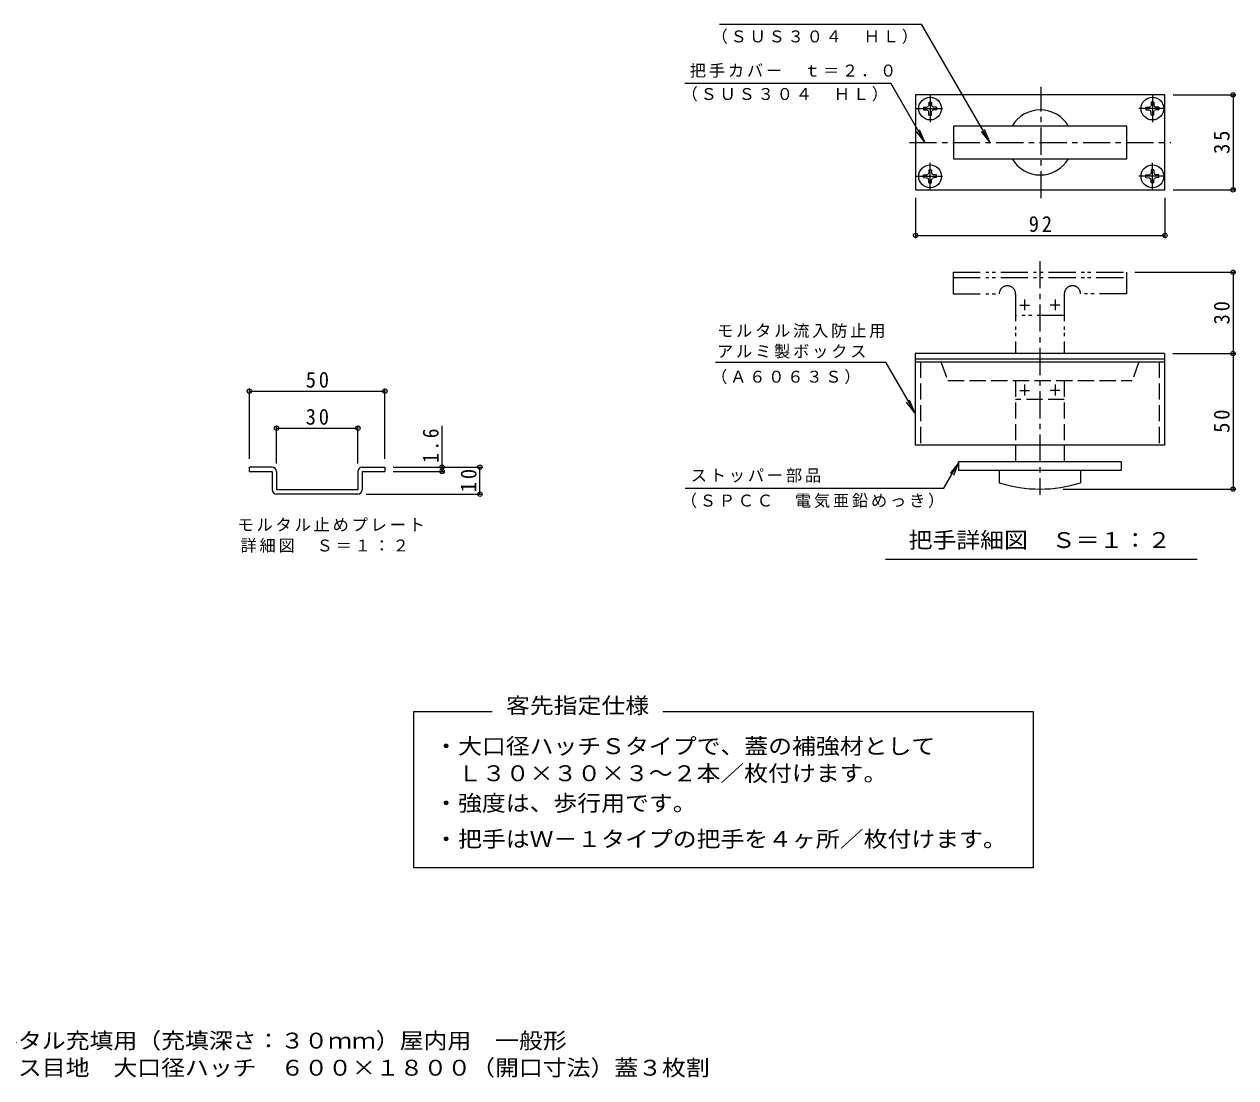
# Model space of a CAD drawing. Units: millimetres on the paper, enlarged 10 times, with parts at other scales. Extents: x -2448 to 2271, y -1952 to 1652.
# Drawn here: x -3 to 2232, y -1952 to -9 of the extents above; entities that cross this region are included whole.
import ezdxf
from ezdxf.enums import TextEntityAlignment as Align

# ---------------------------------------------------------------- set-up
doc = ezdxf.new("R2010")
doc.units = ezdxf.units.MM
doc.header["$LTSCALE"] = 10
doc.header["$PDMODE"] = 32
doc.header["$PDSIZE"] = 8
for name, pattern in [('CHAIN1', [8, 5, -1, 1, -1]), ('DASHED3', [4, 3, -1]), ('DOUBLE_CHAIN1', [8.8, 5, -1, 0.6, -0.6, 0.6, -1])]:
    doc.linetypes.add(name, pattern=pattern)
for name, color, linetype, lineweight in [('D-0', 7, 'Continuous', 9), ('D-1', 2, 'Continuous', 9), ('D-2', 3, 'Continuous', 9), ('D-4', 7, 'Continuous', 9), ('D-5', 7, 'Continuous', 9), ('F-5_F-5ﾚｲﾔ', 7, 'Continuous', 9)]:
    doc.layers.add(name, color=color, linetype=linetype, lineweight=lineweight)
doc.layers.add('F-F_F-Fﾚｲﾔ', color=2, linetype='Continuous')
doc.styles.add('ＭＳ ゴシック', font='')
doc.styles.get('ＭＳ ゴシック').set_extended_font_data('MS Gothic')

msp = doc.modelspace()

# ---------------------------------------------------------------- linework, layer by layer
at = {"layer": 'D-0'}
for p, q in [((412.89, -834.07), (412.89, -826.07)), ((454.89, -826.07), (412.89, -826.07)), ((620.89, -826.07), (662.89, -826.07)), ((662.89, -826.07), (662.89, -834.07)), ((412.89, -834.07), (454.89, -834.07)), ((454.89, -834.07), (454.89, -868.07)), ((462.89, -834.07), (462.89, -868.07)), ((612.89, -834.07), (612.89, -868.07)), ((620.89, -834.07), (620.89, -868.07)), ((620.89, -834.07), (662.89, -834.07)), ((612.89, -868.07), (462.89, -868.07)), ((612.89, -876.07), (462.89, -876.07))]:
    msp.add_line(p, q, dxfattribs=at)
for centre, start, end in [((454.89, -834.07), 0, 90), ((620.89, -834.07), 90, 180), ((462.89, -868.07), 180, 270), ((612.89, -868.07), 270, 0)]:
    msp.add_arc(centre, 8, start, end, dxfattribs=at)
at = {"layer": 'D-1'}
for p, q in [((1665.93, -152.67), (1665.83, -158.42)), ((1665.93, -152.67), (1670.91, -152.67)), ((1670.91, -152.67), (1671.01, -158.42)), ((2075.93, -152.67), (2075.83, -158.42)), ((2080.91, -152.67), (2075.93, -152.67)), ((2080.91, -152.67), (2081.02, -158.42)), ((1656.42, -162.18), (1662.18, -162.08)), ((1662.18, -162.08), (1664.67, -160.92)), ((1662.18, -167.26), (1664.67, -168.42)), ((1665.83, -158.42), (1664.67, -160.92)), ((1665.83, -170.92), (1664.67, -168.42)), ((1665.93, -176.67), (1665.83, -170.92)), ((1665.93, -176.67), (1670.91, -176.67)), ((1670.91, -176.67), (1671.01, -170.92)), ((1671.01, -158.42), (1672.18, -160.92)), ((1671.01, -170.92), (1672.18, -168.42)), ((1674.67, -162.08), (1672.18, -160.92)), ((1674.67, -167.26), (1672.18, -168.42)), ((1680.42, -162.18), (1674.67, -162.08)), ((1680.42, -167.16), (1674.67, -167.26)), ((1680.42, -162.18), (1680.42, -167.16)), ((2066.42, -162.18), (2072.18, -162.08)), ((2066.42, -162.18), (2066.42, -167.16)), ((2066.42, -167.16), (2072.18, -167.26)), ((2072.18, -162.08), (2074.67, -160.92)), ((2072.18, -167.26), (2074.67, -168.42)), ((2075.83, -158.42), (2074.67, -160.92)), ((2075.83, -170.92), (2074.67, -168.42)), ((2075.93, -176.67), (2075.83, -170.92)), ((2080.91, -176.67), (2075.93, -176.67)), ((2080.91, -176.67), (2081.02, -170.92)), ((2081.02, -158.42), (2082.18, -160.92)), ((2081.02, -170.92), (2082.18, -168.42)), ((2084.67, -162.08), (2082.18, -160.92)), ((2084.67, -167.26), (2082.18, -168.42)), ((2090.42, -162.18), (2084.67, -162.08)), ((1662.18, -287.08), (1664.67, -285.91)), ((1665.83, -283.42), (1664.67, -285.91)), ((1665.93, -277.67), (1665.83, -283.42)), ((1665.93, -277.67), (1670.91, -277.67)), ((1670.91, -277.67), (1671.01, -283.42)), ((1671.01, -283.42), (1672.18, -285.91)), ((1674.67, -287.08), (1672.18, -285.91)), ((1680.42, -287.18), (1674.67, -287.08)), ((1680.42, -292.16), (1680.42, -287.18)), ((2066.42, -287.18), (2072.18, -287.08)), ((2066.42, -292.16), (2066.42, -287.18)), ((2072.18, -287.08), (2074.67, -285.91)), ((2075.83, -283.42), (2074.67, -285.91)), ((2075.93, -277.67), (2075.83, -283.42)), ((2080.91, -277.67), (2075.93, -277.67)), ((2080.91, -277.67), (2081.02, -283.42)), ((2081.02, -283.42), (2082.18, -285.91)), ((2084.67, -287.08), (2082.18, -285.91)), ((1656.42, -292.16), (1662.18, -292.26)), ((1662.18, -292.26), (1664.67, -293.42)), ((1665.83, -295.92), (1664.67, -293.42)), ((1665.93, -301.67), (1665.83, -295.92)), ((1665.93, -301.67), (1670.91, -301.67)), ((1670.91, -301.67), (1671.01, -295.92)), ((1671.01, -295.92), (1672.18, -293.42)), ((1674.67, -292.26), (1672.18, -293.42)), ((1680.42, -292.16), (1674.67, -292.26)), ((2066.42, -292.16), (2072.18, -292.26)), ((2072.18, -292.26), (2074.67, -293.42)), ((2075.83, -295.92), (2074.67, -293.42)), ((2075.93, -301.67), (2075.83, -295.92)), ((2080.91, -301.67), (2075.93, -301.67)), ((2080.91, -301.67), (2081.02, -295.92)), ((2081.02, -295.92), (2082.18, -293.42)), ((2084.67, -292.26), (2082.18, -293.42)), ((2090.42, -292.16), (2084.67, -292.26))]:
    msp.add_line(p, q, dxfattribs=at)
at = {"layer": 'D-1', "linetype": 'CHAIN1'}
for p, q in [((1668.42, -139.67), (1668.42, -189.67)), ((2078.42, -139.67), (2078.42, -189.67)), ((1641.53, -164.67), (1693.42, -164.67)), ((2101.53, -164.67), (2053.42, -164.67)), ((1668.42, -314.67), (1668.42, -264.67)), ((2078.42, -314.67), (2078.42, -264.67)), ((1641.53, -289.67), (1693.42, -289.67)), ((2101.53, -289.67), (2053.42, -289.67))]:
    msp.add_line(p, q, dxfattribs=at)
at = {"layer": 'D-1'}
for points in [[(1656.42, -162.18), (1656.42, -167.16), (1662.18, -167.26)], [(2090.42, -162.18), (2090.42, -167.16), (2084.67, -167.26)], [(1656.42, -292.16), (1656.42, -287.18), (1662.18, -287.08)], [(2090.42, -292.16), (2090.42, -287.18), (2084.67, -287.08)]]:
    msp.add_lwpolyline(points, dxfattribs=at)
for centre in [(1668.42, -164.67), (2078.42, -164.67), (1668.42, -289.67), (2078.42, -289.67)]:
    msp.add_circle(centre, 21, dxfattribs=at)
at = {"layer": 'D-2', "linetype": 'CHAIN1'}
for p, q in [((1873.42, -329.89), (1873.42, -124.53)), ((1630.39, -227.17), (2112.19, -227.17)), ((1870.9, -446.16), (1870.9, -877.47))]:
    msp.add_line(p, q, dxfattribs=at)
at = {"layer": 'D-2', "linetype": 'DOUBLE_CHAIN1'}
for p, q in [((1710.9, -466.59), (1710.9, -506.59)), ((1710.9, -466.59), (2030.9, -466.59)), ((2030.9, -466.59), (2030.9, -506.59)), ((1710.9, -476.59), (2030.9, -476.59)), ((1710.89, -506.59), (1795.9, -506.59)), ((1825.9, -506.59), (1825.9, -616.59)), ((1915.9, -506.59), (1915.9, -616.59)), ((2030.9, -506.59), (1945.9, -506.59)), ((1834.09, -527.57), (1851.87, -527.57)), ((1842.59, -516.74), (1842.59, -536.84)), ((1907.7, -527.57), (1889.92, -527.57)), ((1899.2, -516.74), (1899.2, -536.84)), ((1915.9, -546.59), (1825.9, -546.59))]:
    msp.add_line(p, q, dxfattribs=at)
at = {"layer": 'D-2'}
for p, q in [((1640.9, -616.59), (1640.9, -785.59)), ((2100.9, -616.59), (1640.9, -616.59)), ((2100.9, -616.59), (2100.9, -785.59)), ((1640.9, -626.59), (2100.9, -626.59)), ((1640.9, -631.59), (2100.9, -631.59)), ((1834.09, -684.43), (1851.87, -684.43)), ((1842.59, -673.61), (1842.59, -693.71)), ((1907.7, -684.43), (1889.92, -684.43)), ((1899.2, -673.61), (1899.2, -693.71)), ((2100.9, -785.59), (1640.9, -785.59)), ((1825.9, -785.59), (1825.9, -816.59)), ((1915.9, -785.59), (1915.9, -816.59)), ((2020.9, -816.59), (1720.9, -816.59)), ((1720.9, -816.59), (1720.9, -832.59)), ((2020.9, -816.59), (2020.9, -832.59)), ((2020.9, -832.59), (1720.9, -832.59)), ((1795.9, -832.59), (1795.9, -854.76)), ((1945.9, -832.59), (1945.9, -854.76))]:
    msp.add_line(p, q, dxfattribs=at)
at = {"layer": 'D-2', "linetype": 'DASHED3'}
for p, q in [((1650.9, -631.59), (1650.9, -785.59)), ((2053.4, -631.59), (2040.9, -666.59)), ((2090.9, -631.59), (2090.9, -785.59)), ((1825.9, -666.59), (1825.9, -785.59)), ((1915.9, -666.59), (1915.9, -785.59)), ((1915.9, -701.59), (1825.9, -701.59))]:
    msp.add_line(p, q, dxfattribs=at)
at = {"layer": 'D-2'}
for points in [[(1641.53, -314.67), (2101.53, -314.67), (2101.53, -139.67), (1641.53, -139.67)], [(1711.53, -197.17), (1711.53, -257.17), (2031.53, -257.17), (2031.53, -197.17)]]:
    msp.add_lwpolyline(points, close=True, dxfattribs=at)
at = {"layer": 'D-2', "linetype": 'DASHED3'}
msp.add_lwpolyline([(1688.4, -631.59), (1700.9, -666.59), (2040.9, -666.59)], dxfattribs=at)
at = {"layer": 'D-2'}
for centre, radius, start, end in [((1871.53, -227.17), 60, 30.00005, 150.00002), ((1871.53, -227.17), 60, 209.99995, 330.00003), ((1870.9, -623.04), 243.55, 252.06483, 287.93506)]:
    msp.add_arc(centre, radius, start, end, dxfattribs=at)
at = {"layer": 'D-2', "linetype": 'DOUBLE_CHAIN1'}
for centre, start, end in [((1810.9, -506.59), 0, 180.00002), ((1930.9, -506.59), 359.99997, 180.00053)]:
    msp.add_arc(centre, 15, start, end, dxfattribs=at)
at = {"layer": 'D-4'}
for p, q in [((2116.53, -139.67), (2232.17, -139.67)), ((2227.17, -139.67), (2227.17, -314.67)), ((1641.53, -329.67), (1641.53, -403.72)), ((2101.53, -329.67), (2101.53, -403.72)), ((2116.53, -314.67), (2232.17, -314.67)), ((1641.53, -398.72), (2101.53, -398.72)), ((2045.9, -466.59), (2232.17, -466.59)), ((2227.17, -466.59), (2227.17, -616.59)), ((2115.9, -616.59), (2232.17, -616.59)), ((2227.17, -616.59), (2227.17, -866.59)), ((412.89, -811.07), (412.89, -680.94)), ((412.89, -685.95), (662.89, -685.95)), ((662.89, -811.07), (662.89, -680.94)), ((462.89, -819.07), (462.89, -749.25)), ((462.89, -754.25), (612.89, -754.25)), ((612.89, -819.07), (612.89, -749.25)), ((768.08, -834.07), (768.08, -749.86)), ((677.89, -826.07), (843.08, -826.07)), ((838.08, -876.07), (838.08, -826.07)), ((677.89, -834.07), (773.08, -834.07)), ((1913.74, -866.59), (2232.17, -866.59)), ((627.89, -876.07), (843.08, -876.07)), ((2161.19, -996.55), (1586.19, -996.55))]:
    msp.add_line(p, q, dxfattribs=at)
for p in [(2227.17, -139.67), (2227.17, -314.67), (1641.53, -398.72), (2101.53, -398.72), (2227.17, -466.59), (2227.17, -616.59), (412.89, -685.95), (662.89, -685.95), (462.89, -754.25), (612.89, -754.25), (768.08, -826.07), (838.08, -826.07), (768.08, -834.07), (2227.17, -866.59), (838.08, -876.07)]:
    msp.add_point(p, dxfattribs=at)
at = {"layer": 'D-5'}
for p, q in [((1279.83, -9.17), (1652.75, -9.17)), ((1778.34, -226.71), (1652.75, -9.17)), ((1216.21, -117.82), (1595.69, -117.82)), ((1658.66, -226.88), (1595.69, -117.82)), ((1658.66, -226.88), (1643.44, -207.05)), ((1658.66, -226.88), (1649.09, -203.79)), ((1778.34, -226.71), (1763.13, -206.87)), ((1778.34, -226.71), (1768.78, -203.61)), ((1272.49, -632.45), (1586.9, -632.45)), ((1640.08, -725.93), (1630.52, -702.84)), ((1720.85, -818.28), (1705.63, -838.12)), ((1216.58, -864.97), (1693.9, -864.97))]:
    msp.add_line(p, q, dxfattribs=at)
for points in [[(1586.13, -632.48), (1640.08, -725.93), (1624.87, -706.1)], [(1693.9, -864.97), (1720.85, -818.28), (1711.29, -841.38)]]:
    msp.add_lwpolyline(points, dxfattribs=at)
at = {"layer": 'F-5_F-5ﾚｲﾔ'}
for p, q in [((716.21, -1276.81), (860.79, -1276.81)), ((716.21, -1564.91), (716.21, -1276.81)), ((1175.18, -1276.81), (1858.26, -1276.81)), ((1858.26, -1276.81), (1858.26, -1564.91)), ((1858.26, -1564.91), (716.21, -1564.91))]:
    msp.add_line(p, q, dxfattribs=at)

# ---------------------------------------------------------------- texts
at = {"layer": 'D-4', "color": 2, "style": 'ＭＳ ゴシック', "width": 1.1}
msp.add_text('把手詳細図\u3000Ｓ＝１：２', height=29.33, dxfattribs=at).set_placement((1628.69, -984.05), align=Align.BOTTOM_LEFT)
at = {"layer": 'D-4', "color": 2, "char_height": 29.33, "attachment_point": 7, "rotation": 90, "style": 'ＭＳ ゴシック'}
for s, insert in [('\\T1.27;\\W0.95;35', (2221.17, -248.42)), ('\\T1.27;\\W0.95;30', (2221.17, -562.84)), ('\\T1.27;\\W0.95;50', (2221.17, -762.84)), ('\\T1.27;\\W0.9;1.6', (762.08, -818.38)), ('\\T1.27;\\W0.95;10', (832.08, -872.32))]:
    msp.add_mtext(s, dxfattribs=dict(at, insert=insert))
at = {"layer": 'D-4', "color": 2, "char_height": 29.33, "attachment_point": 7, "style": 'ＭＳ ゴシック'}
for s, insert in [('\\T1.27;\\W0.95;92', (1850.28, -392.72)), ('\\T1.27;\\W0.95;50', (516.64, -679.94)), ('\\T1.27;\\W0.95;30', (516.64, -748.25))]:
    msp.add_mtext(s, dxfattribs=dict(at, insert=insert))
at = {"layer": 'D-5', "char_height": 21.99, "attachment_point": 7, "style": 'ＭＳ ゴシック'}
for s, insert in [('\\T1.17;（ＳＵＳ３０４\u3000ＨＬ）', (1265.11, -45.52)), ('\\T1.17;把手カバー\u3000ｔ＝２．０', (1225.08, -108.05)), ('\\T1.17;（ＳＵＳ３０４\u3000ＨＬ）', (1209.88, -151.74)), ('\\T1.17;モルタル流入防止用', (1275.28, -588.01)), ('\\T1.17;アルミ製ボックス', (1275.28, -625.9)), ('\\T1.17;（Ａ６０６３Ｓ）', (1264.45, -673.12)), ('\\T1.17;ストッパー部品', (1226.84, -854.69)), ('\\T1.17;（ＳＰＣＣ\u3000電気亜鉛めっき）', (1208.38, -901.58)), ('\\T1.17;モルタル止めプレート', (390.84, -944.66)), ('\\T1.17;詳細図\u3000Ｓ＝１：２', (396.35, -984.05))]:
    msp.add_mtext(s, dxfattribs=dict(at, insert=insert))
at = {"layer": 'F-5_F-5ﾚｲﾔ', "color": 2, "style": 'ＭＳ ゴシック', "width": 1.1}
for s, p in [('フロアーハッチ\u3000モルタル充填用（充填深さ：３０ｍｍ）屋内用\u3000一般形', (-454.18, -1907.31)), ('スチール製\u3000ステンレス目地\u3000大口径ハッチ\u3000６００×１８００（開口寸法）蓋３枚割', (-454.18, -1957.31))]:
    msp.add_text(s, height=29.33, dxfattribs=at).set_placement(p, align=Align.BOTTOM_LEFT)
at = {"layer": 'F-F_F-Fﾚｲﾔ', "style": 'ＭＳ ゴシック', "width": 1.1}
for s, p in [('客先指定仕様', (886.12, -1289.19)), ('・大口径ハッチＳタイプで、蓋の補強材として', (753.62, -1364.19)), ('\u3000Ｌ３０×３０×３～２本／枚付けます。', (753.62, -1414.19)), ('・強度は、歩行用です。', (753.62, -1469.19)), ('・把手はＷ－１タイプの把手を４ヶ所／枚付けます。', (753.62, -1535.56))]:
    msp.add_text(s, height=29.33, dxfattribs=at).set_placement(p, align=Align.BOTTOM_LEFT)

doc.saveas('drawing.dxf')
